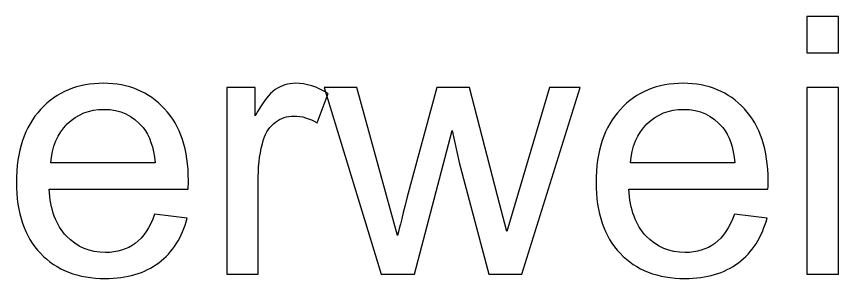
# Model space of a CAD drawing. Header units: millimetres. Extents: x -819 to 558, y -342 to 336.
# Drawn here: x -735.75 to -706.73, y 177.85 to 187.09 of the extents above; entities that cross this region are included whole.
import ezdxf

# ---------------------------------------------------------------- set-up
doc = ezdxf.new("R2010")
doc.units = ezdxf.units.MM
doc.header["$MEASUREMENT"] = 0
doc.layers.add('#Layer 1', color=7, linetype='Continuous')

msp = doc.modelspace()

# ---------------------------------------------------------------- linework, layer by layer
at = {"layer": '#Layer 1', "color": 250}
for points, knots in [([(-707.8511, 185.8003), (-707.8511, 185.8003), (-707.8511, 187.0851), (-707.8511, 187.0851), (-707.8511, 187.0851), (-707.8511, 187.0851), (-706.7335, 187.0851), (-706.7335, 187.0851), (-706.7335, 187.0851), (-706.7335, 187.0851), (-706.7335, 185.8003), (-706.7335, 185.8003), (-706.7335, 185.8003), (-706.7335, 185.8003), (-707.8511, 185.8003), (-707.8511, 185.8003)], [0, 0, 0, 0, 0.25, 0.25, 0.25, 0.25, 0.5, 0.5, 0.5, 0.5, 0.75, 0.75, 0.75, 0.75, 1, 1, 1, 1]), ([(-730.8761, 180.1149), (-730.8761, 180.1149), (-729.7225, 179.9731), (-729.7225, 179.9731), (-729.7225, 179.9731), (-729.9046, 179.2979), (-730.2411, 178.7751), (-730.7322, 178.4025), (-730.7322, 178.4025), (-731.2254, 178.0321), (-731.854, 177.8458), (-732.6181, 177.8458), (-732.6181, 177.8458), (-733.5812, 177.8458), (-734.3453, 178.1422), (-734.9084, 178.7348), (-734.9084, 178.7348), (-735.4735, 179.3275), (-735.755, 180.1594), (-735.755, 181.2304), (-735.755, 181.2304), (-735.755, 182.3395), (-735.4693, 183.1989), (-734.8999, 183.8106), (-734.8999, 183.8106), (-734.3284, 184.4223), (-733.5897, 184.7292), (-732.6795, 184.7292), (-732.6795, 184.7292), (-731.799, 184.7292), (-731.0793, 184.4287), (-730.5226, 183.8297), (-730.5226, 183.8297), (-729.9638, 183.2306), (-729.6844, 182.3861), (-729.6844, 181.3002), (-729.6844, 181.3002), (-729.6844, 181.2325), (-729.6865, 181.133), (-729.6908, 181.0018), (-729.6908, 181.0018), (-729.6908, 181.0018), (-734.6014, 181.0018), (-734.6014, 181.0018), (-734.6014, 181.0018), (-734.5612, 180.2779), (-734.3559, 179.7233), (-733.9876, 179.3402), (-733.9876, 179.3402), (-733.6193, 178.955), (-733.1621, 178.7624), (-732.6118, 178.7624), (-732.6118, 178.7624), (-732.2033, 178.7624), (-731.854, 178.8703), (-731.564, 179.0862), (-731.564, 179.0862), (-731.274, 179.3), (-731.0454, 179.6429), (-730.8761, 180.1149)], [0, 0, 0, 0, 0.0666667, 0.0666667, 0.0666667, 0.0666667, 0.1333333, 0.1333333, 0.1333333, 0.1333333, 0.2, 0.2, 0.2, 0.2, 0.2666667, 0.2666667, 0.2666667, 0.2666667, 0.3333333, 0.3333333, 0.3333333, 0.3333333, 0.4, 0.4, 0.4, 0.4, 0.4666667, 0.4666667, 0.4666667, 0.4666667, 0.5333333, 0.5333333, 0.5333333, 0.5333333, 0.6, 0.6, 0.6, 0.6, 0.6666667, 0.6666667, 0.6666667, 0.6666667, 0.7333333, 0.7333333, 0.7333333, 0.7333333, 0.8, 0.8, 0.8, 0.8, 0.8666667, 0.8666667, 0.8666667, 0.8666667, 0.9333333, 0.9333333, 0.9333333, 0.9333333, 1, 1, 1, 1]), ([(-728.3319, 177.994), (-728.3319, 177.994), (-728.3319, 184.579), (-728.3319, 184.579), (-728.3319, 184.579), (-728.3319, 184.579), (-727.3286, 184.579), (-727.3286, 184.579), (-727.3286, 184.579), (-727.3286, 184.579), (-727.3286, 183.582), (-727.3286, 183.582), (-727.3286, 183.582), (-727.0725, 184.0477), (-726.8354, 184.3567), (-726.6174, 184.5049), (-726.6174, 184.5049), (-726.4015, 184.653), (-726.1623, 184.7292), (-725.902, 184.7292), (-725.902, 184.7292), (-725.5252, 184.7292), (-725.1442, 184.6086), (-724.7547, 184.3694), (-724.7547, 184.3694), (-724.7547, 184.3694), (-725.14, 183.3322), (-725.14, 183.3322), (-725.14, 183.3322), (-725.4109, 183.4952), (-725.6839, 183.5757), (-725.957, 183.5757), (-725.957, 183.5757), (-726.2025, 183.5757), (-726.4205, 183.5016), (-726.6153, 183.3555), (-726.6153, 183.3555), (-726.81, 183.2074), (-726.9476, 183.0042), (-727.0301, 182.7438), (-727.0301, 182.7438), (-727.155, 182.348), (-727.2164, 181.9141), (-727.2164, 181.4421), (-727.2164, 181.4421), (-727.2164, 181.4421), (-727.2164, 177.994), (-727.2164, 177.994), (-727.2164, 177.994), (-727.2164, 177.994), (-728.3319, 177.994), (-728.3319, 177.994)], [0, 0, 0, 0, 0.0769231, 0.0769231, 0.0769231, 0.0769231, 0.1538462, 0.1538462, 0.1538462, 0.1538462, 0.2307692, 0.2307692, 0.2307692, 0.2307692, 0.3076923, 0.3076923, 0.3076923, 0.3076923, 0.3846154, 0.3846154, 0.3846154, 0.3846154, 0.4615385, 0.4615385, 0.4615385, 0.4615385, 0.5384615, 0.5384615, 0.5384615, 0.5384615, 0.6153846, 0.6153846, 0.6153846, 0.6153846, 0.6923077, 0.6923077, 0.6923077, 0.6923077, 0.7692308, 0.7692308, 0.7692308, 0.7692308, 0.8461538, 0.8461538, 0.8461538, 0.8461538, 0.9230769, 0.9230769, 0.9230769, 0.9230769, 1, 1, 1, 1]), ([(-722.8751, 177.994), (-722.8751, 177.994), (-724.8902, 184.579), (-724.8902, 184.579), (-724.8902, 184.579), (-724.8902, 184.579), (-723.7366, 184.579), (-723.7366, 184.579), (-723.7366, 184.579), (-723.7366, 184.579), (-722.6889, 180.7774), (-722.6889, 180.7774), (-722.6889, 180.7774), (-722.6889, 180.7774), (-722.2994, 179.3635), (-722.2994, 179.3635), (-722.2994, 179.3635), (-722.2825, 179.4355), (-722.1682, 179.8884), (-721.9586, 180.7224), (-721.9586, 180.7224), (-721.9586, 180.7224), (-720.9109, 184.579), (-720.9109, 184.579), (-720.9109, 184.579), (-720.9109, 184.579), (-719.7636, 184.579), (-719.7636, 184.579), (-719.7636, 184.579), (-719.7636, 184.579), (-718.7773, 180.7605), (-718.7773, 180.7605), (-718.7773, 180.7605), (-718.7773, 180.7605), (-718.4471, 179.5011), (-718.4471, 179.5011), (-718.4471, 179.5011), (-718.4471, 179.5011), (-718.0703, 180.7732), (-718.0703, 180.7732), (-718.0703, 180.7732), (-718.0703, 180.7732), (-716.9421, 184.579), (-716.9421, 184.579), (-716.9421, 184.579), (-716.9421, 184.579), (-715.8563, 184.579), (-715.8563, 184.579), (-715.8563, 184.579), (-715.8563, 184.579), (-717.9158, 177.994), (-717.9158, 177.994), (-717.9158, 177.994), (-717.9158, 177.994), (-719.0736, 177.994), (-719.0736, 177.994), (-719.0736, 177.994), (-719.0736, 177.994), (-720.1213, 181.9374), (-720.1213, 181.9374), (-720.1213, 181.9374), (-720.1213, 181.9374), (-720.3775, 183.0613), (-720.3775, 183.0613), (-720.3775, 183.0613), (-720.3775, 183.0613), (-721.7088, 177.994), (-721.7088, 177.994), (-721.7088, 177.994), (-721.7088, 177.994), (-722.8751, 177.994), (-722.8751, 177.994)], [0, 0, 0, 0, 0.0555556, 0.0555556, 0.0555556, 0.0555556, 0.1111111, 0.1111111, 0.1111111, 0.1111111, 0.1666667, 0.1666667, 0.1666667, 0.1666667, 0.2222222, 0.2222222, 0.2222222, 0.2222222, 0.2777778, 0.2777778, 0.2777778, 0.2777778, 0.3333333, 0.3333333, 0.3333333, 0.3333333, 0.3888889, 0.3888889, 0.3888889, 0.3888889, 0.4444444, 0.4444444, 0.4444444, 0.4444444, 0.5, 0.5, 0.5, 0.5, 0.5555556, 0.5555556, 0.5555556, 0.5555556, 0.6111111, 0.6111111, 0.6111111, 0.6111111, 0.6666667, 0.6666667, 0.6666667, 0.6666667, 0.7222222, 0.7222222, 0.7222222, 0.7222222, 0.7777778, 0.7777778, 0.7777778, 0.7777778, 0.8333333, 0.8333333, 0.8333333, 0.8333333, 0.8888889, 0.8888889, 0.8888889, 0.8888889, 0.9444444, 0.9444444, 0.9444444, 0.9444444, 1, 1, 1, 1]), ([(-710.4122, 180.1149), (-710.4122, 180.1149), (-709.2586, 179.9731), (-709.2586, 179.9731), (-709.2586, 179.9731), (-709.4407, 179.2979), (-709.7772, 178.7751), (-710.2683, 178.4025), (-710.2683, 178.4025), (-710.7615, 178.0321), (-711.3901, 177.8458), (-712.1542, 177.8458), (-712.1542, 177.8458), (-713.1173, 177.8458), (-713.8814, 178.1422), (-714.4445, 178.7348), (-714.4445, 178.7348), (-715.0096, 179.3275), (-715.2911, 180.1594), (-715.2911, 181.2304), (-715.2911, 181.2304), (-715.2911, 182.3395), (-715.0054, 183.1989), (-714.436, 183.8106), (-714.436, 183.8106), (-713.8645, 184.4223), (-713.1258, 184.7292), (-712.2156, 184.7292), (-712.2156, 184.7292), (-711.3351, 184.7292), (-710.6154, 184.4287), (-710.0587, 183.8297), (-710.0587, 183.8297), (-709.4999, 183.2306), (-709.2205, 182.3861), (-709.2205, 181.3002), (-709.2205, 181.3002), (-709.2205, 181.2325), (-709.2226, 181.133), (-709.2269, 181.0018), (-709.2269, 181.0018), (-709.2269, 181.0018), (-714.1375, 181.0018), (-714.1375, 181.0018), (-714.1375, 181.0018), (-714.0973, 180.2779), (-713.892, 179.7233), (-713.5237, 179.3402), (-713.5237, 179.3402), (-713.1554, 178.955), (-712.6982, 178.7624), (-712.1479, 178.7624), (-712.1479, 178.7624), (-711.7394, 178.7624), (-711.3901, 178.8703), (-711.1001, 179.0862), (-711.1001, 179.0862), (-710.8101, 179.3), (-710.5815, 179.6429), (-710.4122, 180.1149)], [0, 0, 0, 0, 0.0666667, 0.0666667, 0.0666667, 0.0666667, 0.1333333, 0.1333333, 0.1333333, 0.1333333, 0.2, 0.2, 0.2, 0.2, 0.2666667, 0.2666667, 0.2666667, 0.2666667, 0.3333333, 0.3333333, 0.3333333, 0.3333333, 0.4, 0.4, 0.4, 0.4, 0.4666667, 0.4666667, 0.4666667, 0.4666667, 0.5333333, 0.5333333, 0.5333333, 0.5333333, 0.6, 0.6, 0.6, 0.6, 0.6666667, 0.6666667, 0.6666667, 0.6666667, 0.7333333, 0.7333333, 0.7333333, 0.7333333, 0.8, 0.8, 0.8, 0.8, 0.8666667, 0.8666667, 0.8666667, 0.8666667, 0.9333333, 0.9333333, 0.9333333, 0.9333333, 1, 1, 1, 1]), ([(-707.8511, 177.994), (-707.8511, 177.994), (-707.8511, 184.579), (-707.8511, 184.579), (-707.8511, 184.579), (-707.8511, 184.579), (-706.7335, 184.579), (-706.7335, 184.579), (-706.7335, 184.579), (-706.7335, 184.579), (-706.7335, 177.994), (-706.7335, 177.994), (-706.7335, 177.994), (-706.7335, 177.994), (-707.8511, 177.994), (-707.8511, 177.994)], [0, 0, 0, 0, 0.25, 0.25, 0.25, 0.25, 0.5, 0.5, 0.5, 0.5, 0.75, 0.75, 0.75, 0.75, 1, 1, 1, 1]), ([(-734.5401, 181.9204), (-734.5401, 181.9204), (-730.8634, 181.9204), (-730.8634, 181.9204), (-730.8634, 181.9204), (-730.9121, 182.4729), (-731.0539, 182.8899), (-731.2846, 183.165), (-731.2846, 183.165), (-731.6402, 183.5947), (-732.1017, 183.8106), (-732.6668, 183.8106), (-732.6668, 183.8106), (-733.179, 183.8106), (-733.6108, 183.6392), (-733.9601, 183.2963), (-733.9601, 183.2963), (-734.3093, 182.9534), (-734.502, 182.494), (-734.5401, 181.9204)], [0, 0, 0, 0, 0.2, 0.2, 0.2, 0.2, 0.4, 0.4, 0.4, 0.4, 0.6, 0.6, 0.6, 0.6, 0.8, 0.8, 0.8, 0.8, 1, 1, 1, 1]), ([(-714.0762, 181.9204), (-714.0762, 181.9204), (-710.3995, 181.9204), (-710.3995, 181.9204), (-710.3995, 181.9204), (-710.4482, 182.4729), (-710.59, 182.8899), (-710.8207, 183.165), (-710.8207, 183.165), (-711.1763, 183.5947), (-711.6378, 183.8106), (-712.2029, 183.8106), (-712.2029, 183.8106), (-712.7151, 183.8106), (-713.1469, 183.6392), (-713.4962, 183.2963), (-713.4962, 183.2963), (-713.8454, 182.9534), (-714.0381, 182.494), (-714.0762, 181.9204)], [0, 0, 0, 0, 0.2, 0.2, 0.2, 0.2, 0.4, 0.4, 0.4, 0.4, 0.6, 0.6, 0.6, 0.6, 0.8, 0.8, 0.8, 0.8, 1, 1, 1, 1])]:
    msp.add_open_spline(points, degree=3, knots=knots, dxfattribs=at)

doc.saveas('drawing.dxf')
